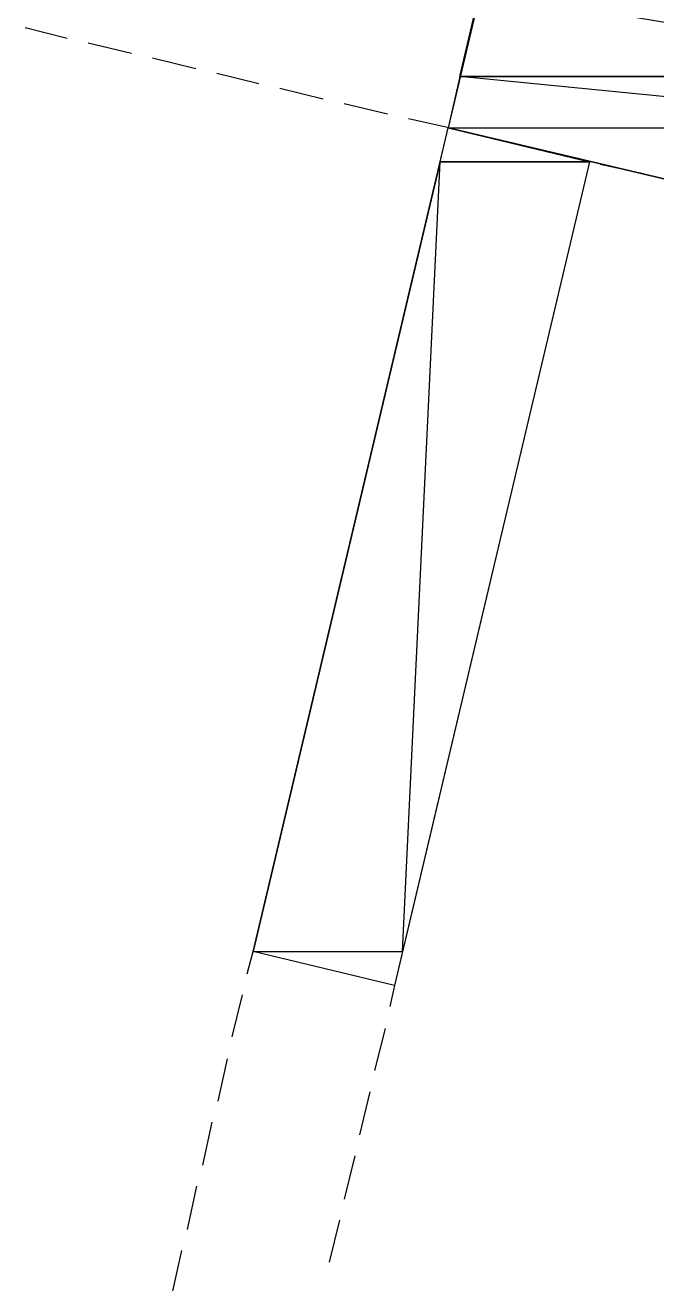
# Model space of a CAD drawing. Header units: feet. Extents: x -84 to 198, y -22 to 181.
# Drawn here: x 64.67 to 71.87, y 97.84 to 112.2 of the extents above; entities that cross this region are included whole.
import ezdxf

# ---------------------------------------------------------------- set-up
doc = ezdxf.new("R2010")
doc.units = ezdxf.units.FT
doc.layers.add('A-LINEA', color=7, linetype='CONTINUOUS')
doc.layers.add('A-MURO-CONCRETO', color=8, linetype='CONTINUOUS')

msp = doc.modelspace()

# ---------------------------------------------------------------- linework, layer by layer
at = {"layer": 'A-LINEA'}
for p, q in [((64.6667, 112.1778), (65.1467, 112.0578)), ((64.6667, 112.1778), (65.1467, 112.0578)), ((65.3867, 112.0044), (65.88, 111.8844)), ((65.3867, 112.0044), (65.88, 111.8844)), ((66.12, 111.8311), (66.6133, 111.7111)), ((66.12, 111.8311), (66.6133, 111.7111)), ((66.8533, 111.6578), (67.3333, 111.5378)), ((66.8533, 111.6578), (67.3333, 111.5378)), ((67.5733, 111.4844), (68.0667, 111.3644)), ((67.5733, 111.4844), (68.0667, 111.3644)), ((68.3067, 111.3111), (68.8, 111.1911)), ((68.3067, 111.3111), (68.8, 111.1911)), ((69.04, 111.1378), (69.52, 111.0311)), ((69.04, 111.1378), (69.52, 111.0311)), ((69.7733, 110.9644), (70.2533, 110.8578)), ((69.7733, 110.9644), (70.2533, 110.8578)), ((70.4933, 110.7911), (70.9867, 110.6844)), ((70.4933, 110.7911), (70.9867, 110.6844)), ((71.2267, 110.6178), (71.72, 110.5111)), ((71.2267, 110.6178), (71.72, 110.5111)), ((67.2, 101.3778), (67.2667, 101.6311)), ((67.2, 101.3778), (67.2667, 101.6311)), ((68.88, 101.2444), (68.8267, 101.0044)), ((68.88, 101.2444), (68.8267, 101.0044)), ((67.0267, 100.6578), (67.1467, 101.1378)), ((67.0267, 100.6578), (67.1467, 101.1378)), ((68.7733, 100.7511), (68.6533, 100.2711)), ((68.7733, 100.7511), (68.6533, 100.2711)), ((66.8667, 99.9244), (66.9733, 100.4044)), ((66.8667, 99.9244), (66.9733, 100.4044)), ((68.6, 100.0311), (68.48, 99.5378)), ((68.6, 100.0311), (68.48, 99.5378)), ((66.6933, 99.1911), (66.8, 99.6844)), ((66.6933, 99.1911), (66.8, 99.6844)), ((68.4267, 99.2978), (68.3067, 98.8044)), ((68.4267, 99.2978), (68.3067, 98.8044)), ((66.52, 98.4578), (66.6267, 98.9511)), ((66.52, 98.4578), (66.6267, 98.9511)), ((68.2533, 98.5644), (68.1333, 98.0844)), ((68.2533, 98.5644), (68.1333, 98.0844)), ((66.3467, 97.7378), (66.4533, 98.2178)), ((66.3467, 97.7378), (66.4533, 98.2178))]:
    msp.add_line(p, q, dxfattribs=at)
for points in [[(77.6267, 119.7244), (78.0933, 121.6711), (72.3333, 123.0311), (69.4933, 111.0311), (75.2533, 109.6711), (75.7067, 111.6178), (71.5733, 112.5911), (73.4933, 120.7111), (77.6267, 119.7244)], [(77.6267, 119.7244), (78.0933, 121.6711), (72.3333, 123.0311), (69.4933, 111.0311), (75.2533, 109.6711), (75.7067, 111.6178), (71.5733, 112.5911), (73.4933, 120.7111), (77.6267, 119.7244)], [(71.1067, 110.6444), (68.88, 101.2444), (67.2667, 101.6311), (69.4933, 111.0311), (71.1067, 110.6444)], [(71.1067, 110.6444), (68.88, 101.2444), (67.2667, 101.6311), (69.4933, 111.0311), (71.1067, 110.6444)]]:
    msp.add_lwpolyline(points, dxfattribs=at)
at = {"layer": 'A-MURO-CONCRETO'}
for points in [[(69.8533, 112.5911), (75.7067, 111.6178), (69.6267, 111.6178), (69.8533, 112.5911), (69.8533, 112.5911)], [(69.8533, 112.5911), (75.7067, 111.6178), (69.6267, 111.6178), (69.8533, 112.5911), (69.8533, 112.5911)], [(69.6267, 111.6178), (69.4933, 111.0311), (75.5733, 111.0311), (69.6267, 111.6178)], [(69.6267, 111.6178), (69.4933, 111.0311), (75.5733, 111.0311), (69.6267, 111.6178)], [(69.6267, 111.6178), (75.7067, 111.6178), (75.5733, 111.0311), (69.6267, 111.6178), (69.6267, 111.6178)], [(69.6267, 111.6178), (75.7067, 111.6178), (75.5733, 111.0311), (69.6267, 111.6178), (69.6267, 111.6178)], [(69.4933, 111.0311), (71.1067, 110.6444), (69.4, 110.6444), (69.4933, 111.0311), (69.4933, 111.0311)], [(69.4933, 111.0311), (71.1067, 110.6444), (69.4, 110.6444), (69.4933, 111.0311), (69.4933, 111.0311)], [(69.4933, 111.0311), (75.5733, 111.0311), (75.2533, 109.6711), (69.4933, 111.0311), (69.4933, 111.0311)], [(69.4933, 111.0311), (75.5733, 111.0311), (75.2533, 109.6711), (69.4933, 111.0311), (69.4933, 111.0311)], [(69.4, 110.6444), (67.2667, 101.6311), (68.9733, 101.6311), (69.4, 110.6444)], [(69.4, 110.6444), (67.2667, 101.6311), (68.9733, 101.6311), (69.4, 110.6444)], [(69.4, 110.6444), (71.1067, 110.6444), (68.9733, 101.6311), (69.4, 110.6444), (69.4, 110.6444)], [(69.4, 110.6444), (71.1067, 110.6444), (68.9733, 101.6311), (69.4, 110.6444), (69.4, 110.6444)], [(67.2667, 101.6311), (68.9733, 101.6311), (68.88, 101.2444), (67.2667, 101.6311), (67.2667, 101.6311)], [(67.2667, 101.6311), (68.9733, 101.6311), (68.88, 101.2444), (67.2667, 101.6311), (67.2667, 101.6311)]]:
    msp.add_lwpolyline(points, dxfattribs=at)

doc.saveas('drawing.dxf')
